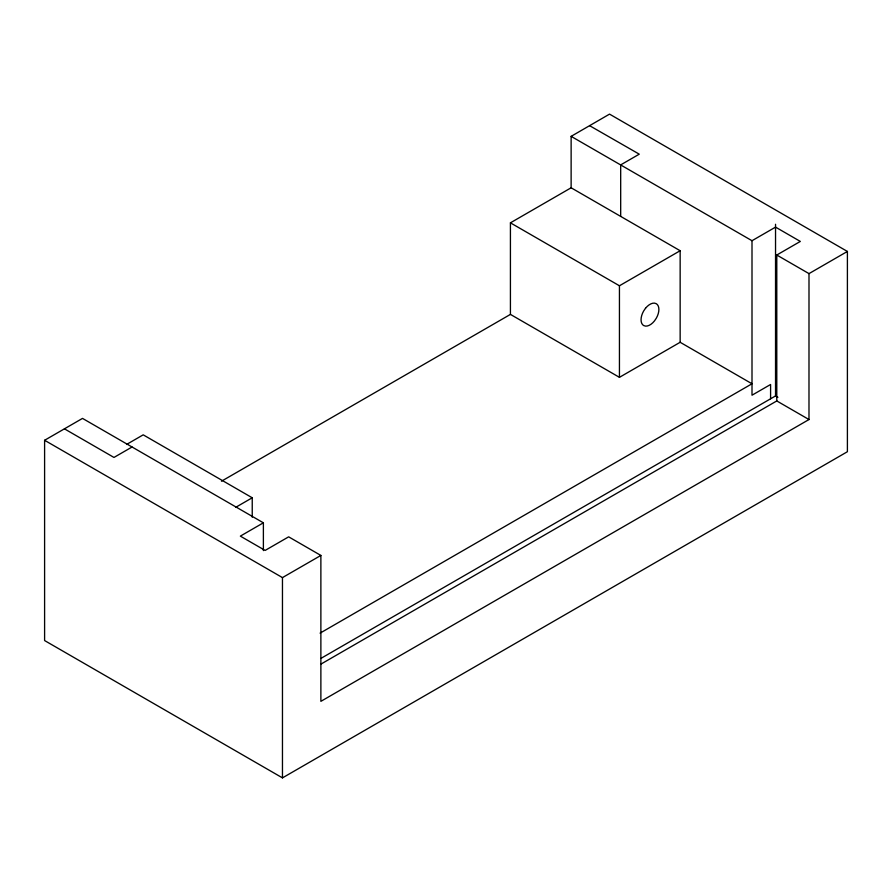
<?xml version="1.0" encoding="UTF-8"?>
<svg xmlns="http://www.w3.org/2000/svg" width="892" height="892" viewBox="0 0 892 892"><rect width="100%" height="100%" fill="white"/><g stroke="black" fill="none" stroke-linecap="round" stroke-linejoin="round"><path stroke-width="1.34" d="M221.472 481.212L510.425 314.397L510.425 222.833L571.125 187.788L571.136 136.353L609.537 114.12L847.4 251.444L847.4 451.72L282.463 777.88L44.6 640.556L44.6 440.28L82.51 418.393L263.385 522.812L263.385 550.598M620.687 216.399L620.687 164.897L639.263 154.171L589.712 125.739M321.198 663.96L776.787 400.943L776.787 255.023L800.325 241.431L775.549 227.125L752.001 240.717L752.001 395.212L770.588 384.485L770.588 398.791M263.385 522.812L240.349 536.125L265.125 550.431L288.662 536.839L320.875 555.437L320.875 701.346L808.988 419.541L808.999 273.621L847.4 251.444M126.552 444.461L143.211 434.839L252.235 497.781L252.235 517.204M132.061 447.003L113.975 457.44L64.425 428.829M235.577 507.403L252.235 497.781M510.425 222.833L619.438 285.774L680.15 250.73L680.15 342.283L752.001 383.772L320.094 633.13M510.425 314.397L619.438 377.338L680.15 342.283M44.6 440.28L282.463 577.603L320.875 555.437M321.198 658.24L775.538 395.937L777.902 397.297M571.136 136.353L752.001 240.717M776.787 255.023L808.999 273.621M571.125 187.788L680.15 250.73M776.787 400.943L808.988 419.541M775.538 224.271L775.538 395.937M619.438 285.774L619.438 377.338M282.463 577.603L282.463 777.88M645.518 308.275L643.667 310.973A12.611 7.281 -60 0 0 643.667 325.547L645.518 326.115A12.611 7.281 -60 0 0 654.438 320.964L656.278 318.254A12.611 7.281 -60 0 0 656.278 303.693L654.438 303.124A12.611 7.281 -60 0 0 645.518 308.275"/></g></svg>
